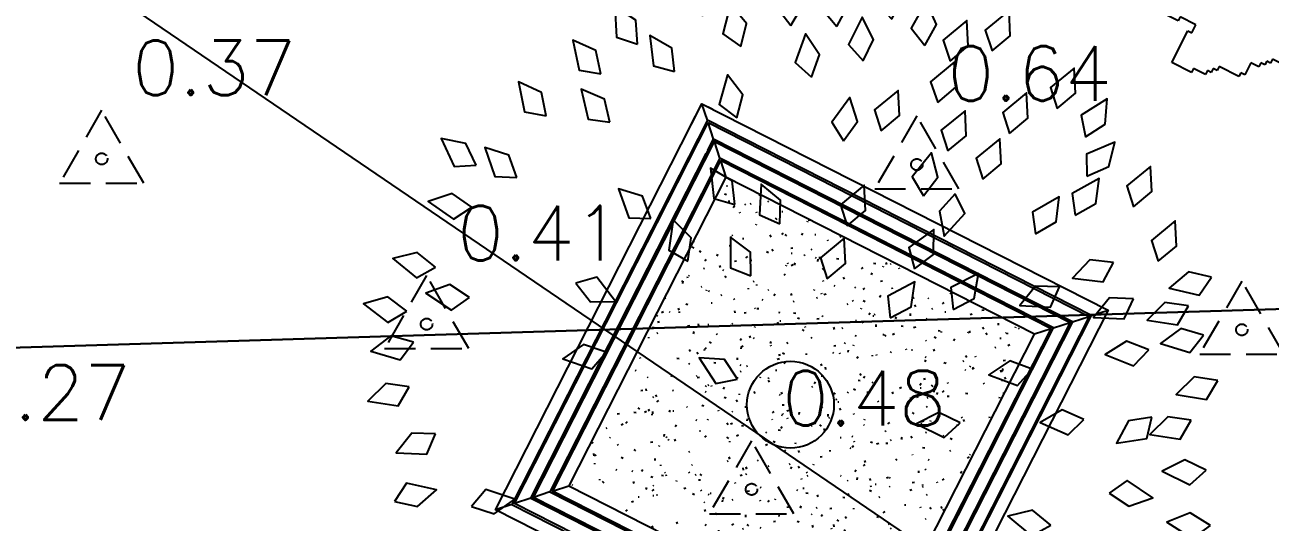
# Model space of a CAD drawing. Header units: metres. Extents: x 543100 to 543604, y 9574012 to 9574398.
# Drawn here: x 543220.15 to 543233.81, y 9574162.36 to 9574167.81 of the extents above; entities that cross this region are included whole.
import ezdxf

# ---------------------------------------------------------------- set-up
doc = ezdxf.new("R2010")
doc.units = ezdxf.units.M
doc.header["$LTSCALE"] = 0.1
doc.linetypes.add('CONTINUO', pattern=[0])
doc.linetypes.add('DASHED2', pattern=[9.524999999999999, 6.35, -3.175])
for name, color, linetype in [('Area praça', 5, 'Continuous'), ('C-TOPO-TEXT', 7, 'Continuous'), ('IMPL_CANTEIRO', 8, 'Continuous'), ('IMPL_VEGETAÇÃO', 8, 'Continuous'), ('IMPL_ÁRVORES', 8, 'Continuous'), ('IMPLANTAÇÃO', 1, 'Continuous'), ('MalhaTriTG', 7, 'CONTINUO'), ('PROJ_PLATOS', 2, 'DASHED2'), ('XREF_IMPLNTACAO', 2, 'Continuous')]:
    doc.layers.add(name, color=color, linetype=linetype)
doc.layers.get('IMPLANTAÇÃO').off()
doc.styles.get("Standard").update_dxf_attribs({"font": 'simplex.shx'})

# ---------------------------------------------------------------- blocks, each defined once
blk = doc.blocks.new('A$C7A5F3391')
at = {"layer": 'IMPL_CANTEIRO', "ltscale": 10}
h = blk.add_hatch(dxfattribs=at)
h.set_pattern_fill('STIPPLE', color=1, scale=1.199999999999999, style=0)
h.set_pattern_definition([(0, (1.314001066493802, 1.12600040435791), (0.5280000000000001, 0.912), [0.024, -0.804, 0.012, -0.3479999999999999, 0.024, -0.8519999999999999]), (10, (1.086001066491008, 1.618000403046608), (0.3227045468060177, 1.141377139893174), [0.01199999999999999, -0.2039999999999996, 0.02399999999999998, -0.6359999999999986, 0.01199999999999999, -0.7919999999999985]), (20, (0.9660010664956644, 1.234000403434038), (0.5338838142368371, 0.8839050135031062), [0.024, -0.6600000000000001, 0.012, -0.4919999999999999, 0.024, -0.384]), (30, (1.314001066493802, 1.162000402808189), (-0.0878770255651225, 1.016207473096821), [0.012, -0.396, 0.024, -0.588, 0.012, -0.7800000000000001]), (40, (0.9780010664835572, 1.426000403240323), (0.1353436692790789, 0.8654814216296473), [0.02399999999999998, -0.5279999999999986, 0.01199999999999999, -0.3359999999999992, 0.02399999999999998, -0.6119999999999985]), (49.99999999999999, (1.158001066418365, 0.9940004032105207), (-0.3209914589391149, 0.942933976102324), [0.012, -0.4440000000000001, 0.024, -0.7320000000000001, 0.012, -0.3720000000000001]), (59.99999999999999, (1.194001066498458, 1.078000403940678), (-0.3978921197972753, 0.8948306325798366), [0.024, -0.4919999999999999, 0.012, -0.5760000000000001, 0.024, -0.4440000000000001]), (70, (1.062001066398807, 0.9340004026889801), (-0.4395690809214816, 0.8623473911932729), [0.01199999999999999, -0.2279999999999996, 0.02399999999999998, -0.3839999999999992, 0.01199999999999999, -0.5279999999999986]), (80, (1.122001066454686, 1.642000403255224), (-0.8342613752752936, 0.6588778018143997), [0.02399999999999998, -0.5279999999999986, 0.01199999999999999, -0.6239999999999986, 0.02399999999999998, -0.5879999999999984]), (90, (1.194001066498458, 1.12600040435791), (-1.056, 0.4440000000000001), [0.012, -0.3720000000000001, 0.024, -0.7320000000000001, 0.012, -0.7440000000000001]), (99.99999999999984, (1.002001066459343, 1.498000403866172), (-0.9564327567144508, 0.5868324990008614), [0.024, -0.4679999999999999, 0.012, -0.3839999999999999, 0.024, -0.8759999999999998]), (109.9999999999999, (0.9180010664276779, 0.814000403508544), (-0.8941034981209792, 0.3513900036253563), [0.012, -0.3119999999999997, 0.02399999999999999, -0.6359999999999995, 0.012, -0.6959999999999995]), (120, (0.5940010664053261, 0.9580004028975964), (-1.167384387633061, 0.101969071343143), [0.02399999999999998, -0.8039999999999985, 0.01199999999999999, -0.3719999999999992, 0.02399999999999998, -0.4919999999999992]), (130, (0.8580010664882138, 0.6940004043281078), (-1.153201201712265, 0.2542105197850551), [0.012, -0.264, 0.024, -0.5160000000000001, 0.012, -0.6720000000000002]), (140, (0.4980010665021837, 1.654000403359532), (-0.8361066983658826, -0.0816675513757016), [0.024, -0.4320000000000001, 0.012, -0.3720000000000001, 0.024, -0.504]), (150, (1.494001066428609, 0.6220004037022591), (-0.9452998889711172, -0.7013074360871939), [0.012, -0.336, 0.024, -0.7440000000000001, 0.012, -0.684]), (160, (0.7020010664127767, 1.294000403955579), (-0.918770361561692, -0.5595042651453135), [0.02399999999999998, -0.5039999999999986, 0.01199999999999999, -0.4559999999999992, 0.02399999999999998, -0.7319999999999985]), (170, (0.7740010664565489, 1.006000403314829), (-0.8459059631251259, -0.5819511161165967), [0.01199999999999999, -0.3959999999999992, 0.02399999999999998, -0.5399999999999985, 0.01199999999999999, -0.5279999999999986])])
h.paths.add_polyline_path([(4.400001066504046, 0.6000004038214684), (4.400001066504046, 4.400000402703881), (0.6000010668067262, 4.400000402703881), (0.6000010664574802, 0.6000004038214684)])
at = {"layer": 'IMPL_CANTEIRO', "color": 1, "ltscale": 10}
for p, q in [((0.1350010664900765, 4.865000404417515), (1.06648076325655e-06, 5.000000404193997)), ((4.86500106647145, 4.865000404417515), (5.000001066480763, 5.000000404193997)), ((0.2900010664016008, 4.710000403225422), (0.1550010665087029, 4.845000403001904)), ((4.71000106644351, 4.710000403225422), (4.845001066452824, 4.845000403001904)), ((0.4450010664295405, 4.555000403895974), (0.3100010665366426, 4.690000403672457)), ((4.555001066531986, 4.555000403895974), (4.690001066424884, 4.690000403672457)), ((0.465001066448167, 4.535000404343009), (0.6000010664574802, 4.400000402703881)), ((4.535001066396944, 4.535000404343009), (4.400001066504046, 4.400000402703881)), ((0.465001066448167, 0.4650004040449858), (0.6000010664574802, 0.6000004038214684)), ((4.535001066396944, 0.4650004040449858), (4.400001066504046, 0.6000004038214684)), ((0.4450010664295405, 0.4450004026293755), (0.3100010665366426, 0.3100004028528929)), ((4.555001066531986, 0.4450004026293755), (4.690001066424884, 0.3100004028528929)), ((0.2900010664016008, 0.2900004032999277), (0.1550010665087029, 0.1550004035234451)), ((4.71000106644351, 0.2900004032999277), (4.845001066452824, 0.1550004035234451)), ((0.1350010664900765, 0.13500040397048), (1.06648076325655e-06, 4.041939973831177e-07)), ((4.86500106647145, 0.13500040397048), (5.000001066480763, 4.041939973831177e-07))]:
    blk.add_line(p, q, dxfattribs=at)
for points in [[(1.06648076325655e-06, 4.865000404417515), (1.06648076325655e-06, 5.000000404193997), (5.000001066480763, 5.000000404193997), (5.000001066480763, 4.041939973831177e-07), (4.86500106647145, 4.041939973831177e-07)], [(5.000001066480763, 0.13500040397048), (5.000001066480763, 4.041939973831177e-07), (1.06648076325655e-06, 4.041939973831177e-07), (1.06648076325655e-06, 5.000000404193997), (0.1350010664900765, 5.000000404193997)], [(1.06648076325655e-06, 4.710000403225422), (1.06648076325655e-06, 4.845000403001904)], [(0.1350010664900765, 4.865000404417515), (0.1350010664900765, 0.13500040397048), (4.86500106647145, 0.13500040397048)], [(4.86500106647145, 0.13500040397048), (4.86500106647145, 4.865000404417515), (0.1350010664900765, 4.865000404417515)], [(0.1550010665087029, 4.845000403001904), (4.845001066452824, 4.845000403001904), (4.845001066452824, 0.1550004035234451), (0.1550010665087029, 0.1550004035234451), (0.1550010665087029, 4.845000403001904)], [(1.06648076325655e-06, 4.555000403895974), (1.06648076325655e-06, 4.690000403672457)], [(0.2900010664016008, 4.710000403225422), (0.2900010664016008, 0.2900004032999277), (4.71000106644351, 0.2900004032999277)], [(0.2900010664016008, 4.575000403448939), (0.2900010665180162, 4.710000403225422), (4.71000106644351, 4.710000403225422), (4.71000106644351, 0.4650004040449858)], [(4.71000106644351, 0.2900004032999277), (4.71000106644351, 4.710000403225422), (0.2900010664016008, 4.710000403225422)], [(4.53500106651336, 0.2900004032999277), (0.2900010665180162, 0.2900004032999277), (0.2900010665180162, 4.535000404343009)], [(4.53500106651336, 0.4650004040449858), (0.465001066448167, 0.4650004040449858), (0.465001066448167, 4.535000404343009)], [(4.535001066396944, 4.041939973831177e-07), (4.400001066504046, 4.041939973831177e-07)]]:
    blk.add_lwpolyline(points, dxfattribs=at)
for points in [[(4.690001066424884, 0.3100004028528929), (0.3100010665366426, 0.3100004028528929), (0.3100010665366426, 4.690000403672457), (4.690001066424884, 4.690000403672457), (4.690001066424884, 0.3100004028528929)], [(4.555001066531986, 0.4450004026293755), (4.555001066531986, 4.555000403895974), (0.4450010664295405, 4.555000403895974), (0.4450010664295405, 0.4450004026293755), (4.555001066531986, 0.4450004026293755)], [(0.465001066448167, 4.535000404343009), (0.465001066448167, 0.4650004040449858), (4.53500106651336, 0.4650004040449858), (4.53500106651336, 4.535000404343009)], [(4.400001066504046, 0.6000004038214684), (4.400001066504046, 4.400000402703881), (0.6000010664574802, 4.400000402703881), (0.6000010664574802, 0.6000004038214684), (4.400001066504046, 0.6000004038214684)]]:
    blk.add_lwpolyline(points, close=True, dxfattribs=at)
blk = doc.blocks.new('A1')
at = {"color": 2, "linetype": 'ByBlock'}
for points in [[(1605.805146769321, 855.835932528212), (1603.935506710344, 834.0568507086693), (1621.185543013738, 818.5337970993021), (1623.88547463397, 846.6701603739318)], [(1697.727933368341, 853.670775403324), (1692.859250214816, 832.3606866375999), (1707.792545887601, 814.5976456204514), (1714.364193248543, 842.0886990749716)], [(1759.861394273554, 839.7008025962738), (1742.800807073345, 826.0347745253051), (1743.456346499475, 802.8378089071787), (1765.693130708712, 820.2868775673601)], [(1562.249442142199, 829.1879277346226), (1562.570165614134, 807.3310959581042), (1581.287975911715, 793.6134969155768), (1581.156749833615, 821.8787998290843)], [(1655.827936582584, 822.8912061060992), (1649.445784483455, 801.9844585485259), (1663.068773062901, 783.1976778772123), (1671.59212260717, 810.1475773505333)], [(1829.195767984658, 819.1820636788493), (1813.924709166038, 803.5417720763656), (1817.397801477524, 780.5969126167041), (1837.346309520678, 800.6219368595891)], [(1755.932036150572, 807.0357532228765), (1742.01250675928, 790.1813573459126), (1747.378967198566, 767.6041553894854), (1765.595678009137, 789.2165596129848)], [(1483.701804994094, 801.2094770014766), (1490.56915167703, 780.4570432071275), (1512.541648488745, 772.9912324884662), (1503.931237245813, 799.9134424145373)], [(1527.321387777894, 796.0382274261221), (1534.401847885043, 775.3575348960463), (1556.449981647228, 768.1181465632836), (1547.563081762117, 794.9503581662784)], [(1621.488139643601, 759.1254185727777), (1623.930958217156, 780.8476789585934), (1607.095906378131, 796.8198414735775), (1603.655585073986, 768.7643828531925)], [(1860.880802622296, 789.1170304779171), (1841.745952500588, 778.5490850923529), (1838.449833085311, 755.578135120096), (1863.328483180952, 768.9944437962755)], [(1452.367947790961, 770.7381590355562), (1456.383929816725, 749.251050174166), (1477.153701888621, 738.8999384508189), (1472.239667440532, 766.7351110660356)], [(1904.731128102356, 775.0446024648809), (1884.124995231383, 767.7499985033039), (1877.1147059351, 745.6279554283492), (1903.853288361216, 754.7927128674567)], [(1541.33466052361, 762.5701398026209), (1554.188659411732, 744.8896796435472), (1577.390920452622, 744.4606943079763), (1560.999854648378, 767.4884499710201)], [(1695.059017750933, 766.5309269304782), (1684.185614917522, 747.5679875571934), (1693.287635356688, 726.2212742328252), (1707.593015173564, 750.5995571373035)], [(1795.177090444821, 764.5984289281654), (1778.40178022775, 750.583689331102), (1779.535263801714, 727.405161318838), (1801.407704111119, 745.3088180399494)], [(1401.371083981562, 753.1041829222904), (1406.825013291718, 731.9363154356411), (1428.24473479886, 723.007459048387), (1421.467277005049, 750.4484982949062)], [(1434.519913082167, 746.0343645548376), (1441.676603159797, 725.3799280826113), (1463.751288521906, 718.2219107599457), (1454.765481849751, 745.0211616361642)], [(1929.364062429401, 736.6756701841301), (1908.491032152858, 730.1840936478056), (1900.629761009744, 708.349960694052), (1927.703030052524, 716.4729325894283)], [(1487.349490312144, 731.8431149518942), (1489.484387298575, 710.0884333015044), (1509.276821186622, 697.972802628073), (1506.7985223504, 726.1295532210343)], [(1672.19243698505, 724.6559871093675), (1667.484273405992, 703.3098597190108), (1682.550832425554, 685.6597111321639), (1688.915393473382, 713.1994448226773)], [(1881.427402155415, 732.1027003295688), (1859.681637881777, 729.8788084689246), (1847.647092522639, 710.0369672280881), (1875.793467064577, 712.6304531487822)], [(1410.73386247116, 702.6176660150026), (1390.616083343322, 711.1674567619183), (1370.498304215485, 699.6000928102094), (1396.399944842575, 688.2841932922327)], [(1571.548081280026, 707.6948361854231), (1572.897589419912, 685.8773480936907), (1592.240539424931, 673.056301688227), (1590.778572273389, 701.2840756196531)], [(1451.931999201903, 697.9274346674154), (1461.064482215511, 678.067381473664), (1483.73091899999, 673.0912796536686), (1472.180085787086, 698.889008646034)], [(1940.805315823744, 691.9771648116208), (1918.970845786783, 690.9379934794938), (1905.876077848734, 671.7792879262372), (1934.121784709711, 672.8397656485896)], [(1789.237755888362, 677.9905854995447), (1772.756356304956, 663.6313575737635), (1774.369732900194, 640.4812828052087), (1795.866611124067, 658.8341789173725)], [(1987.116720691607, 684.6731146766242), (1966.179350102087, 678.3921536315629), (1958.098509204814, 656.6383273883324), (1985.252239449734, 664.4881364855003)], [(1376.282165714737, 659.6172478466923), (1356.1643865869, 668.167038593608), (1336.046607459063, 656.5996746418991), (1361.948248086153, 645.2837751239225)], [(1430.384873712266, 666.3335064193398), (1438.178706807111, 645.9109667990518), (1460.464774762134, 639.441027005528), (1450.652126998818, 665.9486959514959)], [(1551.841715252689, 644.2209406873433), (1554.488624586732, 622.522603658211), (1574.561043537183, 610.8767055260239), (1571.419975885604, 638.9672424216417)], [(1473.003234759495, 632.2673248861447), (1482.227414249997, 612.4496945641436), (1504.916608676869, 607.5784111513944), (1493.246660624061, 633.3224761280189)], [(1370.506289334895, 608.5773974895322), (1353.690627096682, 622.5436948636707), (1331.098604173359, 617.2399748428008), (1352.660318782067, 598.9632948322375)], [(1407.580389902089, 615.1675248890926), (1389.35719607406, 627.2397726316873), (1367.468539011684, 619.5316186481784), (1390.874773659496, 603.6857122781571)], [(1842.144852864153, 625.1705891475613), (1821.234224379189, 618.801164117287), (1813.24542767875, 597.0133676911495), (1840.365727402343, 604.977908605628)], [(1951.399176531785, 613.5992564735888), (1931.281397403948, 622.1490472205038), (1911.16361827611, 610.5816832687955), (1937.065258903201, 599.2657837508189)], [(2012.480938907588, 618.3649475157837), (1990.879159690269, 621.7096587886291), (1974.220215177887, 605.5539008812707), (2002.108193076605, 600.9489841831604)], [(1625.815032322537, 607.6719504558448), (1626.254020611507, 585.8171741327012), (1645.045784184739, 572.2010598692453), (1644.761613634231, 600.4652388980827)], [(1339.031908620562, 590.9563280872221), (1320.133823516009, 601.942061482564), (1298.733476577185, 592.9668680737441), (1323.026445264961, 578.5170846355513)], [(1439.407177066656, 590.5707068000656), (1421.009162993449, 602.3748178218477), (1399.235723286552, 594.3469744528031), (1422.871480200791, 578.8455047106485)], [(2018.904436896495, 586.5117963293449), (1997.222783016476, 589.2920560077752), (1980.990800797985, 572.7073733431491), (2008.989378265828, 568.8312633275424)], [(1919.713674405441, 567.5812651004846), (1899.595895277604, 576.1310558474004), (1879.478116149767, 564.5636918956914), (1905.379756776857, 553.2477923777147)], [(1327.496551329733, 556.0139011487764), (1307.378772201896, 564.5636918956915), (1287.260993074058, 552.9963279439833), (1313.162633701149, 541.6804284260065)], [(1535.882380500557, 554.4883034981798), (1518.080356993575, 567.1734096431566), (1495.94218042682, 560.2142369820638), (1518.795888348332, 543.5813598011875)], [(2044.538570533091, 558.2386136556745), (2022.792990591023, 560.4643072185061), (2006.989805501274, 543.4705352167737), (2035.078232597863, 540.3106566881695)], [(1989.578380001241, 545.25707421336), (1967.776784036335, 546.8427514300364), (1952.479834372798, 529.3918982469141), (1980.648991574103, 527.0588419586951)], [(1367.732109585407, 527.3469557032354), (1347.61433045757, 535.8967464501511), (1327.496551329733, 524.3293824984421), (1353.398191956823, 513.0134829804655)], [(1416.517723970412, 524.5808469321751), (1396.399944842575, 533.1306376790908), (1376.282165714738, 521.5632737273819), (1402.183806341829, 510.2473742094053)], [(1899.595895277604, 518.7971649563202), (1879.478116149767, 527.3469557032353), (1859.36033702193, 515.779591751527), (1885.26197764902, 504.4636922335504)], [(1439.936584409221, 507.9215759848083), (1461.027378739647, 502.1768085078638), (1479.392097845023, 516.3636347212346), (1452.195957117716, 524.0652253761823)], [(1569.10941863211, 506.4005534170423), (1551.15705384351, 518.871983060414), (1529.103634848492, 511.6487111938766), (1552.154507121278, 495.2901704111658)], [(1518.549657046377, 505.7413202655241), (1498.993337784474, 515.5072987510114), (1478.204815717976, 505.193895039411), (1503.36470866223, 492.312732199453)], [(1964.58937080906, 502.9983754708467), (1943.090496970346, 506.950891444189), (1925.982611065867, 491.2713128239882), (1953.729648135955, 485.8818320598472)], [(2064.413029571505, 493.4439551804332), (2045.784321432687, 504.8805277409156), (2024.17452995056, 496.4220492768701), (2048.113343840594, 481.3928191364343)], [(1307.378772201896, 478.5628555590716), (1287.260993074058, 487.1126463059874), (1267.143213946221, 475.5452823542784), (1293.044854573311, 464.2293828363018)], [(1407.989966793425, 483.9513708925214), (1387.943637593153, 492.6673702297645), (1367.730812145157, 481.2669038692796), (1393.537911516714, 469.7370213415825)], [(1455.059716797969, 482.6121713943778), (1433.604303641036, 486.7941810928111), (1416.329855252674, 471.2982984556208), (1444.017720715244, 465.6126432425001)], [(1991.634734787459, 463.9779184025687), (1971.516955659622, 472.5277091494844), (1951.399176531785, 460.9603451977754), (1977.300817158875, 449.6444456797995)], [(1372.54022024436, 455.4367154117792), (1352.3436859367, 463.798770231738), (1332.334510929687, 452.0445428489425), (1358.34041779009, 440.9703666970152)], [(1928.840477847009, 447.0518024302787), (1912.988296212271, 462.1027923070845), (1890.094214993406, 458.3093781493918), (1910.39606976075, 438.6426737462253)], [(1333.243799355407, 448.2266765229657), (1313.072593333625, 456.649645505414), (1293.028035712929, 444.9558584533807), (1319.000402769615, 433.8032480617006)], [(2052.781049345781, 446.1636626359495), (2034.707317164193, 458.4585462824401), (2012.725750997397, 451.0194808382789), (2035.935842473293, 434.887642047972)], [(1511.322758110345, 432.5448641859682), (1491.204978982508, 441.0946549328832), (1471.087199854671, 429.5272909811749), (1496.988840481761, 418.2113914631983)], [(1563.126039364526, 438.3285461618229), (1543.008260236689, 446.878336908738), (1522.890481108852, 435.3109729570297), (1548.792121735942, 423.9950734390531)], [(1419.28391860049, 420.9775002342586), (1399.166139472653, 429.5272909811736), (1379.048360344816, 417.9599270294653), (1404.950000971907, 406.6440275114887)], [(1330.826670221171, 421.0966651293322), (1308.982454298639, 421.9054849994651), (1294.316217142284, 403.9213132503625), (1322.5505579424, 402.5921899833958)], [(2060.538128300302, 409.4101362825501), (2040.420349172464, 417.9599270294652), (2020.302570044627, 406.3925630777569), (2046.204210671717, 395.0766635597803)], [(1683.145728019312, 406.6066364572472), (1672.341899254213, 387.6039723580491), (1681.522096362743, 366.2907622085611), (1695.738031293999, 390.7213119998814)], [(1994.866913632933, 384.6585699560381), (1983.375456224653, 403.2534715552995), (1960.270752928249, 405.4217961188431), (1974.888176513747, 381.2293283489356)], [(1443.116483006037, 394.1121453409192), (1421.504897694639, 397.3928981783905), (1404.893849092158, 381.1878986364654), (1432.79533589894, 376.6655537749112)], [(1323.050186818078, 383.0532466080728), (1301.211168922613, 382.1144941305684), (1288.028436331404, 363.0162086772507), (1316.278721240538, 363.9467846433446)], [(1369.40359450773, 376.8829974925), (1347.548171716146, 376.4774688824347), (1333.903303648319, 357.7065732927358), (1362.167884611692, 357.9474716963201)], [(1537.933184464585, 376.3821109997231), (1518.071378537852, 367.2534405499109), (1513.090925692175, 344.5879594105289), (1538.890871541898, 356.1338402009766)], [(1592.611716881266, 374.5063733399847), (1573.256337759834, 364.3479651025646), (1569.472196763241, 341.4523493050891), (1594.630681965872, 354.336261420005)], [(2032.721717842461, 358.8430851264791), (2017.828706599799, 374.8437780795495), (1994.744143173223, 372.4706204294775), (2013.793462005333, 351.5883786650391)], [(1352.149702690532, 340.9951831265333), (1330.294656771317, 341.4205379448313), (1315.946279335931, 323.1817602774695), (1344.19959681808, 322.3483214202245)], [(1404.214959962012, 341.3379358943461), (1382.558203602869, 338.3699630418404), (1371.210856598375, 318.127269007021), (1399.251793241514, 321.6840148865178)], [(1540.629021322103, 331.5928971418144), (1522.462362812728, 319.4357396839113), (1521.131972787046, 296.267679596643), (1544.779350979022, 311.7514153771805)], [(2021.972148964042, 304.8519490560146), (2009.706555777216, 322.9455717620334), (1986.530953124968, 324.1373718848881), (2002.155844833067, 300.5830234925842)], [(1606.985857690039, 316.7041015266496), (1586.343054850017, 309.5139242158712), (1579.220846895336, 287.4276592605177), (1606.005489661047, 296.456916206088)], [(1370.504571019205, 302.8261831179324), (1348.677192978255, 304.0049649933941), (1333.708378343731, 286.2718452942275), (1361.916149323615, 284.4645751367093)], [(1468.695821488649, 296.9764237648368), (1447.325351555455, 292.3800149833016), (1437.540509518877, 271.3375386046305), (1465.23239448503, 277.0035845007752)], [(1715.857532978009, 287.5641898499521), (1718.972552247348, 265.9280946892234), (1739.291862041907, 254.718518635665), (1735.5447154313, 282.7346472289332)], [(2000.334241244043, 271.8255011096674), (1988.864301776881, 290.4336833817789), (1965.762122218619, 292.6287336056992), (1980.351550606194, 268.4193728458674)], [(1363.80573268345, 270.2897353887587), (1341.946784312251, 270.188074394396), (1328.042286671324, 251.6086801313636), (1356.307485226049, 251.45662837093)], [(1408.722477222235, 270.5294687535088), (1387.437419554296, 265.5524938766379), (1378.029580756564, 244.338783334076), (1405.615962417985, 250.4980134731655)], [(1587.46146013366, 268.3371352445852), (1572.597980596469, 252.3090057560904), (1576.660435096425, 229.4611303786397), (1596.086968365503, 249.9929197361527)], [(1671.843397682925, 233.816734639505), (1681.077099814987, 253.6299298333361), (1670.205446352293, 274.1320296481049), (1658.009191599718, 248.6330896880565)], [(1898.584445394228, 241.6492500640431), (1895.030641145782, 263.2176165811495), (1874.487856902967, 274.012196766636), (1878.803236116678, 246.0779512726597)], [(1399.484493639404, 226.1499623564425), (1377.989261559991, 222.1776888632583), (1367.595929928404, 201.4290117144955), (1395.441039081256, 206.286425155994)], [(1456.881544207616, 226.597870043015), (1438.726776224497, 214.4229631303681), (1437.419030236507, 191.253613846053), (1461.051264039074, 206.7604540972677)], [(1970.703144883132, 201.11621048416), (1961.046491534319, 220.7267434945948), (1938.255906002659, 225.0991749636723), (1950.487733852704, 199.6172802828852)], [(1926.784128737117, 176.1424777635078), (1921.150016747493, 197.2631013561219), (1899.65498624106, 206.0091066931456), (1906.666035112913, 178.6268174756171)], [(1449.706807588482, 184.6098865815144), (1430.88435853743, 173.4950599713935), (1428.251391675953, 150.4386849021396), (1452.73319627521, 164.5661692018895)], [(1525.477038376965, 194.660372954268), (1508.833104651716, 180.4898602958648), (1510.182612791601, 157.3229059511927), (1531.887202041419, 175.4296829855665)], [(1854.059607430795, 181.689692891308), (1863.443515862644, 161.9471950403479), (1886.171306709308, 157.2592883584618), (1874.293852802779, 182.9082777688494)], [(1489.423864401171, 167.0328251116281), (1472.599404096473, 153.0771275544263), (1473.651421581471, 129.8947591456765), (1495.586647789927, 147.7214363531586)], [(1727.893521173844, 152.6797881674808), (1725.568208178081, 130.9446351124817), (1742.489388270781, 115.0637469100507), (1745.777940678246, 143.1373998989168)], [(1546.671740231067, 139.7478418290601), (1529.675972884026, 126.001284036735), (1530.44120754501, 102.8076779837438), (1552.595223347572, 120.3617132148706)], [(1609.67055784816, 141.3127153802063), (1594.622913062119, 125.4573583913016), (1598.421157707667, 102.5640780793781), (1618.083578051616, 122.8700820017088)], [(1826.394427154574, 140.5578169522853), (1833.359329456987, 119.8379208432227), (1855.366706658847, 112.4755642556377), (1846.62973284139, 139.3569678199784)], [(1652.755333459378, 116.6858856230404), (1649.90491956071, 95.01334309894253), (1666.436983476784, 78.72777253778105), (1670.403685562856, 106.7136590457382)], [(1788.057902651291, 125.4503555393343), (1792.409507954251, 104.0286961699082), (1813.338657268484, 94.00374455854143), (1807.989809083597, 121.7586430842235)], [(1717.187932051683, 112.2118516395001), (1712.722696674371, 90.81358928299909), (1727.988897319411, 73.33583016768114), (1734.040025481794, 100.9461256575582)], [(1765.401306275646, 106.8501379696242), (1761.503572621711, 85.34126465614168), (1777.226683585926, 68.27337880479098), (1782.545459848583, 96.03405581641562)], [(1616.43291926443, 102.7645755935911), (1603.125618189906, 85.42272745204417), (1609.296796864842, 63.05208822135336), (1626.728211219455, 85.30271434004192)]]:
    blk.add_lwpolyline(points, close=True, dxfattribs=at)
at = {"color": 2}
blk.add_circle((1681.969863915083, 460.757474932687), 40, dxfattribs=at)
blk = doc.blocks.new('Arv-sup')
at = {"layer": 'IMPL_VEGETAÇÃO', "color": 2}
for p, q in [((-0.415055821887476, 2.138491807605618), (-0.3374561002065271, 2.138491807605618)), ((-0.415055821887476, 2.060930780092463), (-0.415055821887476, 2.138491807605618)), ((-0.3374561002065271, 2.138491807605618), (-0.3374561002065271, 2.09971129384904)), ((-0.3374561002065271, 2.09971129384904), (-0.2210565176851027, 2.09971129384904)), ((-0.2210565176851027, 2.09971129384904), (-0.2210565176851027, 2.060930780092463)), ((-0.8806546373597381, 2.060930780092463), (-0.8030544302922191, 2.060930780092463)), ((-0.8806546373597381, 1.71190549425117), (-0.8806546373597381, 2.060930780092463)), ((-0.8030544302922191, 2.060930780092463), (-0.8030544302922191, 2.022150266335885)), ((-0.8030544302922191, 2.022150266335885), (-0.6866548477707966, 2.022150266335885)), ((-0.6866548477707966, 2.022150266335885), (-0.6866548477707966, 1.94458890780669)), ((-0.5314554044088986, 1.983369752579293), (-0.492655543568425, 1.983369752579293)), ((-0.5314554044088986, 1.905808394050112), (-0.5314554044088986, 1.983369752579293)), ((-0.492655543568425, 2.022150266335885), (-0.4538556827279496, 2.022150266335885)), ((-0.492655543568425, 1.983369752579293), (-0.492655543568425, 2.022150266335885)), ((-0.4538556827279496, 2.060930780092463), (-0.415055821887476, 2.060930780092463)), ((-0.4538556827279496, 2.022150266335885), (-0.4538556827279496, 2.060930780092463)), ((-0.2210565176851027, 2.060930780092463), (-0.1822566568446291, 2.060930780092463)), ((-0.2210565176851027, 2.022150266335885), (-0.2210565176851027, 1.86702788029352)), ((-0.1822566568446291, 2.022150266335885), (-0.2210565176851027, 2.022150266335885)), ((-0.1822566568446291, 2.060930780092463), (-0.1822566568446291, 2.022150266335885)), ((-0.06585707432320476, 2.022150266335885), (0.01174264735774422, 2.022150266335885)), ((-0.06585707432320476, 1.86702788029352), (-0.06585707432320476, 2.022150266335885)), ((0.01174264735774422, 2.022150266335885), (0.01174264735774422, 1.983369752579293)), ((0.01174264735774422, 1.983369752579293), (0.05054250819821782, 1.983369752579293)), ((0.01174264735774422, 1.983369752579293), (0.08934236903869142, 1.983369752579293)), ((0.05054250819821782, 1.983369752579293), (0.05054250819821782, 1.94458890780669)), ((0.08934236903869142, 1.983369752579293), (0.08934236903869142, 1.94458890780669)), ((0.3997412557624873, 1.983369752579293), (0.4773414628300063, 1.983369752579293)), ((0.3997412557624873, 1.94458890780669), (0.3997412557624873, 1.983369752579293)), ((0.4773414628300063, 1.983369752579293), (0.4773414628300063, 1.905808394050112)), ((-0.6866548477707966, 1.94458890780669), (-0.6090551260898476, 1.94458890780669)), ((-0.6090551260898476, 1.94458890780669), (-0.6090551260898476, 1.905808394050112)), ((-0.6090551260898476, 1.905808394050112), (-0.5314554044088986, 1.905808394050112)), ((-0.2210565176851027, 1.86702788029352), (-0.1822566568446291, 1.86702788029352)), ((-0.1822566568446291, 1.86702788029352), (-0.1822566568446291, 1.828247366536942)), ((-0.1046569351636801, 1.86702788029352), (-0.06585707432320476, 1.86702788029352)), ((-0.1046569351636801, 1.828247366536942), (-0.1046569351636801, 1.86702788029352)), ((0.08934236903869142, 1.94458890780669), (0.1281422298791668, 1.94458890780669)), ((0.1281422298791668, 1.94458890780669), (0.1281422298791668, 1.905808394050112)), ((0.1281422298791668, 1.905808394050112), (0.1669420907196404, 1.905808394050112)), ((0.1669420907196404, 1.905808394050112), (0.1669420907196404, 1.828247366536942)), ((0.2833416732410647, 1.86702788029352), (0.3221415340815383, 1.86702788029352)), ((0.2833416732410647, 1.828247366536942), (0.2833416732410647, 1.86702788029352)), ((0.3221415340815383, 1.905808394050112), (0.3609413949220137, 1.905808394050112)), ((0.3221415340815383, 1.86702788029352), (0.3221415340815383, 1.905808394050112)), ((0.3609413949220137, 1.94458890780669), (0.3997412557624873, 1.94458890780669)), ((0.3609413949220137, 1.905808394050112), (0.3609413949220137, 1.94458890780669)), ((0.4773414628300063, 1.905808394050112), (0.5161413236704799, 1.905808394050112)), ((0.5161413236704799, 1.905808394050112), (0.5161413236704799, 1.86702788029352)), ((0.5161413236704799, 1.86702788029352), (0.6713407670323779, 1.86702788029352)), ((0.6713407670323779, 1.86702788029352), (0.6713407670323779, 1.828247366536942)), ((-1.268653245764483, 1.750686008007747), (-1.152253663243059, 1.750686008007747)), ((-1.268653245764483, 1.71190549425117), (-1.268653245764483, 1.750686008007747)), ((-1.152253663243059, 1.750686008007747), (-1.152253663243059, 1.71190549425117)), ((-0.1822566568446291, 1.828247366536942), (-0.1046569351636801, 1.828247366536942)), ((0.1669420907196404, 1.828247366536942), (0.2833416732410647, 1.828247366536942)), ((0.6713407670323779, 1.828247366536942), (0.7101406278728533, 1.828247366536942)), ((0.7101406278728533, 1.828247366536942), (0.7101406278728533, 1.71190549425117)), ((-1.307453106604957, 1.71190549425117), (-1.268653245764483, 1.71190549425117)), ((-1.307453106604957, 1.556783108208819), (-1.307453106604957, 1.71190549425117)), ((-1.152253663243059, 1.71190549425117), (-0.8806546373597381, 1.71190549425117)), ((0.7101406278728533, 1.71190549425117), (0.7489404887133269, 1.71190549425117)), ((0.7489404887133269, 1.71190549425117), (0.7489404887133269, 1.595563621965397)), ((-1.268653245764483, 1.556783108208819), (-1.307453106604957, 1.556783108208819)), ((-1.268653245764483, 1.518002594452227), (-1.268653245764483, 1.556783108208819)), ((0.7489404887133269, 1.595563621965397), (0.7877403495538022, 1.595563621965397)), ((0.7877403495538022, 1.595563621965397), (0.7877403495538022, 1.440441235923046)), ((1.020539514596647, 1.556783108208819), (1.098139236277596, 1.556783108208819)), ((1.020539514596647, 1.518002594452227), (1.020539514596647, 1.556783108208819)), ((1.098139236277596, 1.556783108208819), (1.098139236277596, 1.479221749679624)), ((-1.229853384924008, 1.518002594452227), (-1.268653245764483, 1.518002594452227)), ((-1.229853384924008, 1.401660722166454), (-1.229853384924008, 1.518002594452227)), ((0.7877403495538022, 1.440441235923046), (0.9041399320752248, 1.440441235923046)), ((0.9041399320752248, 1.479221749679624), (0.9429397929157002, 1.479221749679624)), ((0.9041399320752248, 1.440441235923046), (0.9041399320752248, 1.479221749679624)), ((0.9429397929157002, 1.518002594452227), (1.020539514596647, 1.518002594452227)), ((0.9429397929157002, 1.479221749679624), (0.9429397929157002, 1.518002594452227)), ((1.098139236277596, 1.479221749679624), (1.136939097118072, 1.479221749679624)), ((1.136939097118072, 1.479221749679624), (1.136939097118072, 1.440441235923046)), ((1.136939097118072, 1.440441235923046), (1.408538123001392, 1.440441235923046)), ((1.408538123001392, 1.440441235923046), (1.408538123001392, 1.362880208409877)), ((-1.695451715009701, 0.7811711779970381), (-1.695451715009701, 1.324099363637274)), ((-1.695451715009701, 1.324099363637274), (-1.617851993328753, 1.324099363637274)), ((-1.617851993328753, 1.324099363637274), (-1.617851993328753, 1.285318849880682)), ((-1.307453106604957, 1.362880208409877), (-1.268653245764483, 1.362880208409877)), ((-1.307453106604957, 1.285318849880682), (-1.307453106604957, 1.362880208409877)), ((-1.268653245764483, 1.401660722166454), (-1.229853384924008, 1.401660722166454)), ((-1.268653245764483, 1.362880208409877), (-1.268653245764483, 1.401660722166454)), ((1.408538123001392, 1.362880208409877), (1.447337983841868, 1.362880208409877)), ((1.447337983841868, 1.362880208409877), (1.447337983841868, 1.324099363637274)), ((1.447337983841868, 1.324099363637274), (1.486137844682341, 1.324099363637274)), ((1.486137844682341, 1.324099363637274), (1.486137844682341, 1.285318849880682)), ((-1.617851993328753, 1.285318849880682), (-1.385052828285906, 1.285318849880682)), ((-1.385052828285906, 1.285318849880682), (-1.385052828285906, 1.246538336124104)), ((-1.385052828285906, 1.246538336124104), (-1.307453106604957, 1.246538336124104)), ((-1.268653245764483, 1.285318849880682), (-1.307453106604957, 1.285318849880682)), ((-1.307453106604957, 1.246538336124104), (-1.307453106604957, 1.207757822367526)), ((-1.307453106604957, 1.207757822367526), (-1.268653245764483, 1.207757822367526)), ((-1.268653245764483, 1.130196463838331), (-1.268653245764483, 1.285318849880682)), ((-1.268653245764483, 1.207757822367526), (-1.268653245764483, 1.130196463838331)), ((1.486137844682341, 1.285318849880682), (1.524937705522817, 1.285318849880682)), ((1.524937705522817, 1.285318849880682), (1.524937705522817, 1.207757822367526)), ((1.524937705522817, 1.207757822367526), (1.56373756636329, 1.207757822367526)), ((1.56373756636329, 1.207757822367526), (1.56373756636329, 1.130196463838331)), ((1.56373756636329, 1.130196463838331), (1.641337288044239, 1.130196463838331)), ((1.641337288044239, 1.130196463838331), (1.641337288044239, 1.091415950081753)), ((1.641337288044239, 1.091415950081753), (1.718937009725188, 1.091415950081753)), ((1.718937009725188, 1.091415950081753), (1.718937009725188, 1.052635436325176)), ((1.718937009725188, 1.052635436325176), (1.757736870565662, 1.052635436325176)), ((1.757736870565662, 1.052635436325176), (1.757736870565662, 0.8975130502828108)), ((1.641337288044239, 0.8975130502828108), (1.641337288044239, 0.8587322055102078)), ((1.757736870565662, 0.8975130502828108), (1.641337288044239, 0.8975130502828108)), ((-1.928250880052548, 0.7811711779970381), (-1.695451715009701, 0.7811711779970381)), ((-1.928250880052548, 0.7036101504838825), (-1.928250880052548, 0.7811711779970381)), ((1.602537427203764, 0.8587322055102078), (1.602537427203764, 0.7811711779970381)), ((1.641337288044239, 0.8587322055102078), (1.602537427203764, 0.8587322055102078)), ((1.602537427203764, 0.7811711779970381), (1.718937009725188, 0.7811711779970381)), ((1.718937009725188, 0.7811711779970381), (1.718937009725188, 0.7423906642404603)), ((-1.889451019212073, 0.7036101504838825), (-1.928250880052548, 0.7036101504838825)), ((-1.889451019212073, 0.6648293057112653), (-1.889451019212073, 0.7036101504838825)), ((-1.850651158371599, 0.6648293057112653), (-1.889451019212073, 0.6648293057112653)), ((-1.850651158371599, 0.470926405912337), (-1.850651158371599, 0.6648293057112653)), ((1.718937009725188, 0.7423906642404603), (1.796536731406137, 0.7423906642404603)), ((1.796536731406137, 0.7423906642404603), (1.796536731406137, 0.7036101504838825)), ((1.796536731406137, 0.7036101504838825), (1.874136938473656, 0.7036101504838825)), ((1.874136938473656, 0.7036101504838825), (1.874136938473656, 0.5097069196689148)), ((-1.889451019212073, 0.470926405912337), (-1.850651158371599, 0.470926405912337)), ((-1.889451019212073, 0.1994621475841996), (-1.889451019212073, 0.470926405912337)), ((1.835337077633181, 0.5097069196689148), (1.835337077633181, 0.3545845336265643)), ((1.874136938473656, 0.5097069196689148), (1.835337077633181, 0.5097069196689148)), ((1.835337077633181, 0.3545845336265643), (1.91293679931413, 0.3545845336265643)), ((1.91293679931413, 0.3545845336265643), (1.91293679931413, 0.3158040198699723)), ((1.91293679931413, 0.3158040198699723), (1.990536520995079, 0.3158040198699723)), ((1.990536520995079, 0.3158040198699723), (1.990536520995079, 0.2382429923568168)), ((1.990536520995079, 0.2382429923568168), (2.029336381835552, 0.2382429923568168)), ((2.029336381835552, 0.2382429923568168), (2.029336381835552, 0.08312060631445206)), ((-2.005850601733496, 0.1606816338276218), (-1.928250880052548, 0.1606816338276218)), ((-1.928250880052548, 0.1606816338276218), (-2.005850601733496, 0.1606816338276218)), ((-1.928250880052548, 0.1606816338276218), (-1.928250880052548, 0.121901120071044)), ((-1.928250880052548, -0.4210273965852167), (-1.928250880052548, 0.1606816338276218)), ((-1.928250880052548, 0.121901120071044), (-1.850651158371599, 0.121901120071044)), ((-1.850651158371599, 0.1994621475841996), (-1.889451019212073, 0.1994621475841996)), ((-1.850651158371599, 0.121901120071044), (-1.850651158371599, 0.1994621475841996)), ((1.874136938473656, 0.08312060631445206), (1.874136938473656, -0.1107826245005015)), ((2.029336381835552, 0.08312060631445206), (1.874136938473656, 0.08312060631445206)), ((1.874136938473656, -0.1107826245005015), (1.91293679931413, -0.1107826245005015)), ((1.91293679931413, -0.1107826245005015), (1.91293679931413, -0.4210273965852167)), ((-1.889451019212073, -0.4210273965852167), (-1.928250880052548, -0.4210273965852167)), ((-1.889451019212073, -0.4598079103417945), (-1.889451019212073, -0.4210273965852167)), ((1.835337077633181, -0.4210273965852167), (1.835337077633181, -0.4598079103417945)), ((1.91293679931413, -0.4210273965852167), (1.835337077633181, -0.4210273965852167)), ((-1.850651158371599, -0.4598079103417945), (-1.889451019212073, -0.4598079103417945)), ((-1.850651158371599, -0.4985884240983864), (-1.850651158371599, -0.4598079103417945)), ((-1.811851297531124, -0.4985884240983864), (-1.850651158371599, -0.4985884240983864)), ((-1.811851297531124, -0.653710810140737), (-1.811851297531124, -0.4985884240983864)), ((1.718937009725188, -0.4985884240983864), (1.718937009725188, -0.7700526824265097)), ((1.757736870565662, -0.4985884240983864), (1.718937009725188, -0.4985884240983864)), ((1.757736870565662, -0.4598079103417945), (1.757736870565662, -0.4985884240983864)), ((1.835337077633181, -0.4598079103417945), (1.757736870565662, -0.4598079103417945)), ((-1.928250880052548, -0.653710810140737), (-1.811851297531124, -0.653710810140737)), ((-1.928250880052548, -0.8476137099396652), (-1.928250880052548, -0.653710810140737)), ((-1.734251575850176, -0.8476137099396652), (-1.928250880052548, -0.8476137099396652)), ((-1.734251575850176, -0.8088331961830875), (-1.734251575850176, -0.8476137099396652)), ((-1.656651854169227, -0.8088331961830875), (-1.734251575850176, -0.8088331961830875)), ((-1.656651854169227, -0.7700526824265097), (-1.656651854169227, -0.8088331961830875)), ((-1.579052132488278, -0.7700526824265097), (-1.656651854169227, -0.7700526824265097)), ((-1.579052132488278, -0.8863942236962572), (-1.579052132488278, -0.7700526824265097)), ((-1.268653245764483, -0.8088331961830875), (-1.268653245764483, -0.8863942236962572)), ((-1.113453802402585, -0.8088331961830875), (-1.268653245764483, -0.8088331961830875)), ((-1.113453802402585, -0.8476137099396652), (-1.113453802402585, -0.8088331961830875)), ((-1.07465394156211, -0.8476137099396652), (-1.113453802402585, -0.8476137099396652)), ((-1.07465394156211, -1.15785848202438), (-1.07465394156211, -0.8476137099396652)), ((1.718937009725188, -0.7700526824265097), (1.757736870565662, -0.7700526824265097)), ((1.757736870565662, -0.7700526824265097), (1.757736870565662, -0.8088331961830875)), ((1.757736870565662, -0.8088331961830875), (1.796536731406137, -0.8088331961830875)), ((1.796536731406137, -0.8088331961830875), (1.796536731406137, -0.8476137099396652)), ((1.796536731406137, -0.8476137099396652), (1.835337077633181, -0.8476137099396652)), ((1.835337077633181, -0.8476137099396652), (1.835337077633181, -0.9251750684688602)), ((-1.540252271647804, -0.8863942236962572), (-1.579052132488278, -0.8863942236962572)), ((-1.540252271647804, -0.963955582225438), (-1.540252271647804, -0.8863942236962572)), ((-1.501452410807329, -0.963955582225438), (-1.540252271647804, -0.963955582225438)), ((-1.501452410807329, -1.00273609598203), (-1.501452410807329, -0.963955582225438)), ((-1.42385268912638, -0.963955582225438), (-1.42385268912638, -1.00273609598203)), ((-1.385052828285906, -0.963955582225438), (-1.42385268912638, -0.963955582225438)), ((-1.385052828285906, -0.9251750684688602), (-1.385052828285906, -0.963955582225438)), ((-1.307453106604957, -0.9251750684688602), (-1.385052828285906, -0.9251750684688602)), ((-1.307453106604957, -0.8863942236962572), (-1.307453106604957, -0.9251750684688602)), ((-1.268653245764483, -0.8863942236962572), (-1.307453106604957, -0.8863942236962572)), ((1.757736870565662, -0.963955582225438), (1.757736870565662, -1.00273609598203)), ((1.796536731406137, -0.963955582225438), (1.757736870565662, -0.963955582225438)), ((1.796536731406137, -0.9251750684688602), (1.796536731406137, -0.963955582225438)), ((1.835337077633181, -0.9251750684688602), (1.796536731406137, -0.9251750684688602)), ((-1.42385268912638, -1.00273609598203), (-1.501452410807329, -1.00273609598203)), ((1.641337288044239, -1.041516609738608), (1.641337288044239, -1.274200354310153)), ((1.718937009725188, -1.041516609738608), (1.641337288044239, -1.041516609738608)), ((1.718937009725188, -1.00273609598203), (1.718937009725188, -1.041516609738608)), ((1.757736870565662, -1.00273609598203), (1.718937009725188, -1.00273609598203)), ((-1.346252967445432, -1.196638995780958), (-1.113453802402585, -1.196638995780958)), ((-1.346252967445432, -1.235419840553575), (-1.346252967445432, -1.196638995780958)), ((-1.113453802402585, -1.15785848202438), (-1.07465394156211, -1.15785848202438)), ((-1.113453802402585, -1.196638995780958), (-1.113453802402585, -1.15785848202438)), ((-1.113453802402585, -1.15785848202438), (-1.113453802402585, -1.196638995780958)), ((-1.113453802402585, -1.196638995780958), (-1.113453802402585, -1.15785848202438)), ((1.29213854047997, -1.196638995780958), (1.136939097118072, -1.196638995780958)), ((1.136939097118072, -1.196638995780958), (1.136939097118072, -1.235419840553575)), ((1.29213854047997, -1.235419840553575), (1.29213854047997, -1.196638995780958)), ((-1.385052828285906, -1.235419840553575), (-1.346252967445432, -1.235419840553575)), ((-1.385052828285906, -1.312980868066731), (-1.385052828285906, -1.235419840553575)), ((1.098139236277596, -1.235419840553575), (1.098139236277596, -1.468103254109096)), ((1.136939097118072, -1.235419840553575), (1.098139236277596, -1.235419840553575)), ((1.330938401320443, -1.235419840553575), (1.29213854047997, -1.235419840553575)), ((1.330938401320443, -1.312980868066731), (1.330938401320443, -1.235419840553575)), ((1.524937705522817, -1.274200354310153), (1.524937705522817, -1.351761381823323)), ((1.641337288044239, -1.274200354310153), (1.524937705522817, -1.274200354310153)), ((-1.462652549966855, -1.312980868066731), (-1.385052828285906, -1.312980868066731)), ((-1.462652549966855, -1.429322740352504), (-1.462652549966855, -1.312980868066731)), ((1.369738262160919, -1.312980868066731), (1.330938401320443, -1.312980868066731)), ((1.369738262160919, -1.351761381823323), (1.369738262160919, -1.312980868066731)), ((1.524937705522817, -1.351761381823323), (1.369738262160919, -1.351761381823323)), ((-1.385052828285906, -1.429322740352504), (-1.462652549966855, -1.429322740352504)), ((-1.385052828285906, -1.545664612638276), (-1.385052828285906, -1.429322740352504)), ((-1.229853384924008, -1.506883767865673), (-1.229853384924008, -1.545664612638276)), ((-1.152253663243059, -1.506883767865673), (-1.229853384924008, -1.506883767865673)), ((-1.152253663243059, -1.468103254109096), (-1.152253663243059, -1.506883767865673)), ((-1.07465394156211, -1.468103254109096), (-1.152253663243059, -1.468103254109096)), ((-1.07465394156211, -1.662006153908024), (-1.07465394156211, -1.468103254109096)), ((1.098139236277596, -1.468103254109096), (1.136939097118072, -1.468103254109096)), ((1.136939097118072, -1.468103254109096), (1.136939097118072, -1.623225640151446)), ((-1.229853384924008, -1.545664612638276), (-1.385052828285906, -1.545664612638276)), ((1.098139236277596, -1.623225640151446), (1.098139236277596, -1.662006153908024)), ((1.136939097118072, -1.623225640151446), (1.098139236277596, -1.623225640151446)), ((-1.035854080721636, -1.662006153908024), (-1.07465394156211, -1.662006153908024)), ((-1.035854080721636, -1.700786998680641), (-1.035854080721636, -1.662006153908024)), ((-0.9970542198811607, -1.700786998680641), (-1.035854080721636, -1.700786998680641)), ((-0.9970542198811607, -1.778348026193797), (-0.9970542198811607, -1.700786998680641)), ((1.020539514596647, -1.739567512437219), (1.020539514596647, -1.894689898479569)), ((1.059339375437123, -1.739567512437219), (1.020539514596647, -1.739567512437219)), ((1.059339375437123, -1.662006153908024), (1.059339375437123, -1.739567512437219)), ((1.098139236277596, -1.662006153908024), (1.059339375437123, -1.662006153908024)), ((-0.9582543590406871, -1.778348026193797), (-0.9970542198811607, -1.778348026193797)), ((-0.9582543590406871, -1.855909053706966), (-0.9582543590406871, -1.778348026193797)), ((-0.9194544982002117, -1.855909053706966), (-0.9582543590406871, -1.855909053706966)), ((-0.9194544982002117, -1.894689898479569), (-0.9194544982002117, -1.855909053706966)), ((-0.5314554044088986, -1.855909053706966), (-0.5314554044088986, -1.894689898479569)), ((-0.2986562393660517, -1.855909053706966), (-0.5314554044088986, -1.855909053706966)), ((-0.1434567960041537, -1.817128539950389), (-0.2986562393660517, -1.817128539950389)), ((-0.2986562393660517, -1.817128539950389), (-0.2986562393660517, -1.855909053706966)), ((-0.1434567960041537, -1.894689898479569), (-0.1434567960041537, -1.817128539950389)), ((0.5161413236704799, -1.855909053706966), (0.5161413236704799, -1.894689898479569)), ((0.5549411845109553, -1.855909053706966), (0.5161413236704799, -1.855909053706966)), ((0.5549411845109553, -1.817128539950389), (0.5549411845109553, -1.855909053706966)), ((0.5937410453514289, -1.817128539950389), (0.5549411845109553, -1.817128539950389)), ((0.5937410453514289, -1.778348026193797), (0.5937410453514289, -1.817128539950389)), ((0.7489404887133269, -1.778348026193797), (0.5937410453514289, -1.778348026193797)), ((0.7489404887133269, -1.817128539950389), (0.7489404887133269, -1.778348026193797)), ((0.7877403495538022, -1.817128539950389), (0.7489404887133269, -1.817128539950389)), ((0.7877403495538022, -1.894689898479569), (0.7877403495538022, -1.817128539950389)), ((-0.8806546373597381, -1.894689898479569), (-0.9194544982002117, -1.894689898479569)), ((-0.8806546373597381, -1.933470412236161), (-0.8806546373597381, -1.894689898479569)), ((-0.6090551260898476, -1.933470412236161), (-0.8806546373597381, -1.933470412236161)), ((-0.6090551260898476, -1.894689898479569), (-0.6090551260898476, -1.933470412236161)), ((-0.5314554044088986, -1.894689898479569), (-0.6090551260898476, -1.894689898479569)), ((-0.1822566568446291, -2.204934670564285), (-0.1822566568446291, -1.894689898479569)), ((-0.1822566568446291, -1.894689898479569), (-0.1434567960041537, -1.894689898479569)), ((0.4385411166029627, -1.894689898479569), (0.4385411166029627, -2.011031439749317)), ((0.5161413236704799, -1.894689898479569), (0.4385411166029627, -1.894689898479569)), ((0.8265402103942758, -1.894689898479569), (0.7877403495538022, -1.894689898479569)), ((0.8265402103942758, -1.933470412236161), (0.8265402103942758, -1.894689898479569)), ((0.9817396537561738, -1.933470412236161), (0.8265402103942758, -1.933470412236161)), ((0.9817396537561738, -1.894689898479569), (0.9817396537561738, -1.933470412236161)), ((1.020539514596647, -1.894689898479569), (0.9817396537561738, -1.894689898479569)), ((0.2057419515601158, -2.049812284521934), (0.2057419515601158, -2.088592798278512)), ((0.3997412557624873, -2.049812284521934), (0.2057419515601158, -2.049812284521934)), ((0.3997412557624873, -2.011031439749317), (0.3997412557624873, -2.049812284521934)), ((0.4385411166029627, -2.011031439749317), (0.3997412557624873, -2.011031439749317)), ((0.01174264735774422, -2.166153825791667), (0.01174264735774422, -2.204934670564285)), ((0.1281422298791668, -2.166153825791667), (0.01174264735774422, -2.166153825791667)), ((0.1281422298791668, -2.12737331203509), (0.1281422298791668, -2.166153825791667)), ((0.1669420907196404, -2.12737331203509), (0.1281422298791668, -2.12737331203509)), ((0.1669420907196404, -2.088592798278512), (0.1669420907196404, -2.12737331203509)), ((0.2057419515601158, -2.088592798278512), (0.1669420907196404, -2.088592798278512)), ((0.01174264735774422, -2.204934670564285), (-0.1822566568446291, -2.204934670564285))]:
    blk.add_line(p, q, dxfattribs=at)
blk.add_circle((0, 1.4210854715202e-14), 0.15, dxfattribs=at)
blk = doc.blocks.new('A$C00972E22')
at = {"layer": 'IMPL_CANTEIRO'}
blk.add_blockref('A$C7A5F3391', (103.8497986661969, 72.65472428686917), dxfattribs=at)
at = {"layer": 'IMPL_VEGETAÇÃO', "xscale": 0.01191695927106706, "yscale": 0.01191695927106706, "zscale": 0.01191695927106706, "rotation": 270.0000000000018}
blk.add_blockref('A1', (100.7221410911297, 95.19363564066589), dxfattribs=at)
at = {"layer": 'IMPL_ÁRVORES', "xscale": 1.25, "yscale": 1.25, "zscale": 1.25}
blk.add_blockref('Arv-sup', (108.4665499223629, 83.15220377594233), dxfattribs=at)
at = {"layer": 'IMPL_ÁRVORES', "xscale": 1.250000000032823, "yscale": 1.250000000032823, "zscale": 1.250000000032823, "rotation": 352.5671641060251}
blk.add_blockref('Arv-sup', (98.10416351736058, 67.71509810350835), dxfattribs=at)
blk = doc.blocks.new('Base_Implantacao')
at = {"layer": 'Area praça'}
blk.add_lwpolyline([(543169.375966441, 9574203.375737434), (543253.5850714714, 9574146.03478178), (543319.7998506648, 9574291.166109739), (543234.3774111079, 9574331.16525853)], close=True, dxfattribs=at)
at = {"layer": 'IMPLANTAÇÃO', "rotation": 333.0393706475627}
blk.add_blockref('A$C00972E22', (543099.8097354489, 9574144.815856133), dxfattribs=at)
at = {"layer": 'MalhaTriTG', "color": 132}
mesh = blk.add_polyface(dxfattribs=at)
corners = [(543142.756, 9574194.541, 31.722), (543148.318, 9574190.698, 31.624), (543151.565, 9574196.499, 31.609), (543165.31, 9574192.044, 31.151), (543178.769, 9574179.812, 30.825), (543176.729, 9574192.765, 30.868), (543154.598, 9574198.364, 31.621), (543180.502, 9574198.731, 30.876), (543188.743, 9574184.577, 31), (543167.061, 9574201.461, 31.347), (543157.511, 9574198.838, 31.405), (543195.541, 9574163.399, 30.542), (543212.146, 9574141.696, 30.606), (543217.527, 9574151.083, 30.588), (543203.54, 9574153.613, 30.565), (543204.89, 9574166.147, 30.691), (543210.062, 9574160.14, 30.652), (543213.866, 9574164.081, 30.605), (543227.87, 9574138.514, 30.536), (543242.024, 9574164.941, 30.147), (543196.284, 9574190.719, 30.635), (543189.881, 9574180.728, 30.729), (543199.388, 9574171.327, 30.672), (543212.837, 9574183.447, 30.322), (543228.12, 9574178.146, 30.249), (543230.544, 9574191.565, 30.227), (543214.869, 9574201.169, 30.374), (543248.316, 9574182.248, 30.087), (543233.964, 9574136.193, 30.404), (543243.37, 9574169.714, 30.153), (543270.17, 9574136.639, 31.32), (543248.6, 9574210.1, 30.139), (543261.591, 9574204.385, 30.088), (543269.51, 9574216.865, 29.996)]
mesh.append_faces([[corners[k] for k in face] for face in [(0, 1, 2), (2, 1, 3), (3, 4, 5), (3, 6, 2), (7, 5, 8), (9, 3, 5), (3, 10, 6), (5, 4, 8), (3, 1, 4), (1, 11, 4), (12, 13, 14), (15, 11, 14), (16, 14, 13), (15, 14, 16), (16, 13, 17), (14, 11, 1), (13, 18, 19), (13, 19, 17), (20, 8, 21), (21, 8, 4), (22, 21, 11), (20, 21, 22), (20, 22, 23), (20, 7, 8), (23, 15, 17), (17, 15, 16), (19, 24, 17), (23, 17, 24), (23, 25, 26), (25, 23, 24), (26, 20, 23), (25, 24, 27), (23, 22, 15), (22, 11, 15), (11, 21, 4), (18, 28, 19), (19, 29, 24), (27, 24, 29), (19, 30, 29), (29, 30, 27), (27, 31, 25), (32, 27, 30), (30, 33, 32)]], dxfattribs={"color": 132})
mesh = blk.add_polyface(dxfattribs=at)
corners = [(543217.527, 9574151.083, 30.588), (543212.146, 9574141.696, 30.606), (543227.87, 9574138.514, 30.536), (543218.213, 9574132.127, 30.606), (543218.149, 9574132.02, 30.592), (543220.397, 9574127.869, 30.711), (543234.75, 9574129.498, 30.578), (543224.923, 9574118.643, 30.568), (543233.964, 9574136.193, 30.404), (543230.494, 9574107.16, 30.55), (543244.423, 9574117.288, 30.838), (543236.638, 9574082.971, 30.735), (543252.639, 9574083.92, 30.902), (543235.958, 9574090.724, 30.618), (543249.491, 9574108.999, 30.853), (543234.028, 9574098.294, 30.574), (543251.976, 9574103.299, 30.912), (543253.689, 9574094.488, 30.921), (543250.322, 9574065.652, 31.089), (543251.079, 9574072.337, 31.017), (543264.92, 9574086.772, 30.888), (543253.987, 9574062.608, 30.917), (543262.575, 9574092.285, 31.512), (543256.009, 9574099.024, 31.482), (543257.539, 9574110.432, 31.47), (543266.449, 9574086.14, 31.231), (543259.303, 9574115.446, 31.397), (543270.17, 9574136.639, 31.32), (543242.024, 9574164.941, 30.147)]
mesh.append_faces([[corners[k] for k in face] for face in [(0, 1, 2), (3, 1, 4), (4, 5, 3), (6, 5, 7), (6, 2, 5), (5, 2, 3), (8, 2, 6), (3, 2, 1), (7, 9, 10), (7, 11, 9), (12, 13, 11), (14, 15, 16), (13, 15, 11), (13, 17, 15), (14, 10, 9), (11, 18, 19), (11, 15, 9), (12, 19, 20), (21, 19, 18), (22, 17, 12), (17, 13, 12), (16, 17, 23), (16, 15, 17), (22, 23, 17), (14, 16, 24), (25, 19, 21), (12, 11, 19), (14, 26, 10), (6, 27, 8), (28, 8, 27), (6, 10, 27), (7, 10, 6), (16, 23, 24), (15, 14, 9), (26, 24, 22), (22, 24, 23), (20, 22, 12), (25, 26, 22), (26, 27, 10), (25, 22, 20), (26, 25, 27), (20, 19, 25), (24, 26, 14)]], dxfattribs={"color": 132})
blk = doc.blocks.new('STA')
blk.add_lwpolyline([(0, 0.9999999999999964), (-0.8660254037844339, -0.5000000000000036), (0.8660254037844339, -0.5000000000000036)], close=True)
blk.add_circle((0, 0), 0.1181215260333346)

msp = doc.modelspace()

# ---------------------------------------------------------------- linework, layer by layer
at = {"layer": 'Area praça'}
msp.add_lwpolyline([(543169.375966441, 9574203.375737434), (543253.5850714714, 9574146.03478178), (543319.7998506648, 9574291.166109739), (543234.3774111079, 9574331.16525853)], close=True, dxfattribs=at)

# ---------------------------------------------------------------- block references
at = {"layer": 'PROJ_PLATOS', "color": 2, "linetype": 'Continuous', "lineweight": -3, "xscale": 0.5333333333333333, "yscale": 0.5333333333333333, "zscale": 0.5333333333333333}
for p in [(543220.9934524196, 9574166.341437044, 0.3712273439565895), (543229.9375111563, 9574166.279685013, 0.6411614035008574), (543224.5587255079, 9574164.527924484, 0.4138396552090524), (543233.5027842447, 9574164.466172451, 0.6841644955340737), (543228.1239985963, 9574162.714411924, 0.4788478445228876)]:
    msp.add_blockref('STA', p, dxfattribs=at)
at = {"layer": 'XREF_IMPLNTACAO'}
msp.add_blockref('Base_Implantacao', (0, 0), dxfattribs=at)

# ---------------------------------------------------------------- texts
at = {"layer": 'C-TOPO-TEXT', "color": 7, "linetype": 'Continuous', "lineweight": -3, "char_height": 0.6, "attachment_point": 4}
for s, insert in [('0.37', (543221.3284524196, 9574167.341437044)), ('0.64', (543230.2725111563, 9574167.279685013)), ('0.41', (543224.8937255079, 9574165.527924484)), ('0.27', (543219.5149398595, 9574163.776163956)), ('0.48', (543228.4589985963, 9574163.714411924))]:
    msp.add_mtext(s, dxfattribs=dict(at, insert=insert))

# ---------------------------------------------------------------- meshes
at = {"layer": 'MalhaTriTG', "color": 132}
mesh = msp.add_polyface(dxfattribs=at)
corners = [(543142.756, 9574194.541, 31.722), (543148.318, 9574190.698, 31.624), (543151.565, 9574196.499, 31.609), (543165.31, 9574192.044, 31.151), (543178.769, 9574179.812, 30.825), (543176.729, 9574192.765, 30.868), (543154.598, 9574198.364, 31.621), (543180.502, 9574198.731, 30.876), (543188.743, 9574184.577, 31), (543167.061, 9574201.461, 31.347), (543157.511, 9574198.838, 31.405), (543195.541, 9574163.399, 30.542), (543212.146, 9574141.696, 30.606), (543217.527, 9574151.083, 30.588), (543203.54, 9574153.613, 30.565), (543204.89, 9574166.147, 30.691), (543210.062, 9574160.14, 30.652), (543213.866, 9574164.081, 30.605), (543227.87, 9574138.514, 30.536), (543242.024, 9574164.941, 30.147), (543196.284, 9574190.719, 30.635), (543189.881, 9574180.728, 30.729), (543199.388, 9574171.327, 30.672), (543212.837, 9574183.447, 30.322), (543228.12, 9574178.146, 30.249), (543230.544, 9574191.565, 30.227), (543214.869, 9574201.169, 30.374), (543248.316, 9574182.248, 30.087), (543233.964, 9574136.193, 30.404), (543243.37, 9574169.714, 30.153), (543270.17, 9574136.639, 31.32), (543248.6, 9574210.1, 30.139), (543261.591, 9574204.385, 30.088), (543269.51, 9574216.865, 29.996)]
mesh.append_faces([[corners[k] for k in face] for face in [(0, 1, 2), (2, 1, 3), (3, 4, 5), (3, 6, 2), (7, 5, 8), (9, 3, 5), (3, 10, 6), (5, 4, 8), (3, 1, 4), (1, 11, 4), (12, 13, 14), (15, 11, 14), (16, 14, 13), (15, 14, 16), (16, 13, 17), (14, 11, 1), (13, 18, 19), (13, 19, 17), (20, 8, 21), (21, 8, 4), (22, 21, 11), (20, 21, 22), (20, 22, 23), (20, 7, 8), (23, 15, 17), (17, 15, 16), (19, 24, 17), (23, 17, 24), (23, 25, 26), (25, 23, 24), (26, 20, 23), (25, 24, 27), (23, 22, 15), (22, 11, 15), (11, 21, 4), (18, 28, 19), (19, 29, 24), (27, 24, 29), (19, 30, 29), (29, 30, 27), (27, 31, 25), (32, 27, 30), (30, 33, 32)]], dxfattribs={"color": 132})
mesh = msp.add_polyface(dxfattribs=at)
corners = [(543217.527, 9574151.083, 30.588), (543212.146, 9574141.696, 30.606), (543227.87, 9574138.514, 30.536), (543218.213, 9574132.127, 30.606), (543218.149, 9574132.02, 30.592), (543220.397, 9574127.869, 30.711), (543234.75, 9574129.498, 30.578), (543224.923, 9574118.643, 30.568), (543233.964, 9574136.193, 30.404), (543230.494, 9574107.16, 30.55), (543244.423, 9574117.288, 30.838), (543236.638, 9574082.971, 30.735), (543252.639, 9574083.92, 30.902), (543235.958, 9574090.724, 30.618), (543249.491, 9574108.999, 30.853), (543234.028, 9574098.294, 30.574), (543251.976, 9574103.299, 30.912), (543253.689, 9574094.488, 30.921), (543250.322, 9574065.652, 31.089), (543251.079, 9574072.337, 31.017), (543264.92, 9574086.772, 30.888), (543253.987, 9574062.608, 30.917), (543262.575, 9574092.285, 31.512), (543256.009, 9574099.024, 31.482), (543257.539, 9574110.432, 31.47), (543266.449, 9574086.14, 31.231), (543259.303, 9574115.446, 31.397), (543270.17, 9574136.639, 31.32), (543242.024, 9574164.941, 30.147)]
mesh.append_faces([[corners[k] for k in face] for face in [(0, 1, 2), (3, 1, 4), (4, 5, 3), (6, 5, 7), (6, 2, 5), (5, 2, 3), (8, 2, 6), (3, 2, 1), (7, 9, 10), (7, 11, 9), (12, 13, 11), (14, 15, 16), (13, 15, 11), (13, 17, 15), (14, 10, 9), (11, 18, 19), (11, 15, 9), (12, 19, 20), (21, 19, 18), (22, 17, 12), (17, 13, 12), (16, 17, 23), (16, 15, 17), (22, 23, 17), (14, 16, 24), (25, 19, 21), (12, 11, 19), (14, 26, 10), (6, 27, 8), (28, 8, 27), (6, 10, 27), (7, 10, 6), (16, 23, 24), (15, 14, 9), (26, 24, 22), (22, 24, 23), (20, 22, 12), (25, 26, 22), (26, 27, 10), (25, 22, 20), (26, 25, 27), (20, 19, 25), (24, 26, 14)]], dxfattribs={"color": 132})

doc.saveas('drawing.dxf')
